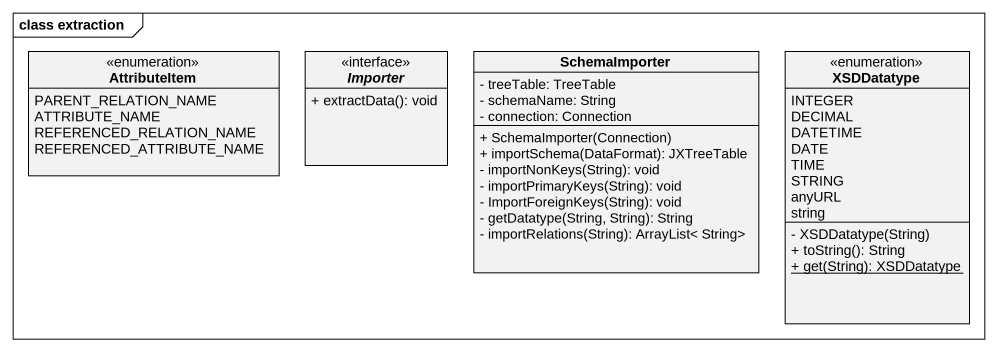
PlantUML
@startuml
mainframe class extraction
hide circle
hide empty members
skinparam classAttributeIconSize 0
enum AttributeItem {
  PARENT_RELATION_NAME
  ATTRIBUTE_NAME
  REFERENCED_RELATION_NAME
  REFERENCED_ATTRIBUTE_NAME
}
interface Importer <<interface>> {
  + extractData(): void
}
class SchemaImporter {
  - treeTable: TreeTable
  - schemaName: String
  - connection: Connection
  + SchemaImporter(Connection)
  + importSchema(DataFormat): JXTreeTable
  - importNonKeys(String): void
  - importPrimaryKeys(String): void
  - ImportForeignKeys(String): void
  - getDatatype(String, String): String
  - importRelations(String): ArrayList< String>
}
enum XSDDatatype {
  INTEGER
  DECIMAL
  DATETIME
  DATE
  TIME
  STRING
  anyURL
  string
  - XSDDatatype(String)
  + toString(): String
  {static} + get(String): XSDDatatype
}
@enduml
